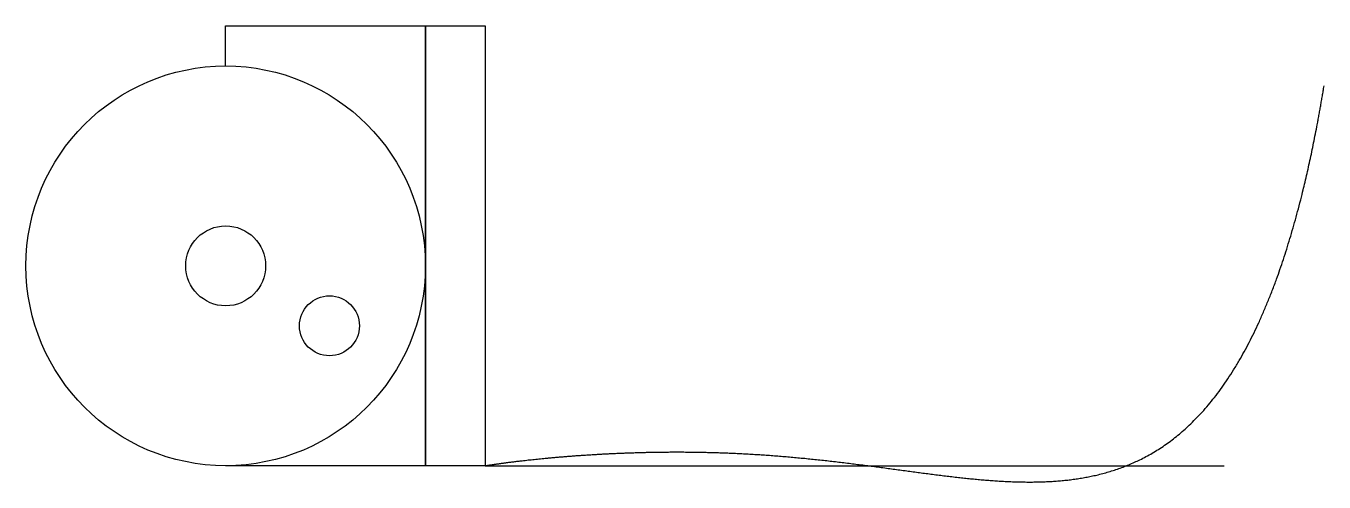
# Model space of a CAD drawing. Header units: millimetres. Extents: x -5 to 27.5, y -5.4 to 6.
import ezdxf

# ---------------------------------------------------------------- set-up
doc = ezdxf.new("R2010")
doc.units = ezdxf.units.MM
doc.layers.get('0').update_dxf_attribs({"linetype": 'CONTINUOUS'})

msp = doc.modelspace()

# ---------------------------------------------------------------- linework, layer by layer
for p, q in [((0, 6), (5, 6)), ((0, 5), (0, 6)), ((5, 6), (5, -5)), ((5, 6), (6.5, 6)), ((5, -5), (5, 6)), ((6.5, 6), (6.5, -5)), ((5, -5), (0, -5)), ((6.5, -5), (5, -5)), ((6.5, -5), (25, -5))]:
    msp.add_line(p, q)
for centre, radius in [((0, 0), 5), ((0, 0), 1), ((2.598, -1.5), 0.75)]:
    msp.add_circle(centre, radius)
msp.add_open_spline([(6.5, -5), (6.644, -4.977), (6.942, -4.932), (7.419, -4.87), (8.113, -4.796), (9.08, -4.721), (10.144, -4.668), (11.299, -4.645), (12.534, -4.667), (13.834, -4.743), (15.179, -4.877), (16.55, -5.058), (17.922, -5.252), (19.271, -5.404), (20.573, -5.444), (21.806, -5.301), (22.951, -4.908), (23.995, -4.213), (24.929, -3.187), (25.749, -1.814), (26.456, -0.089), (26.93, 1.573), (27.234, 2.976), (27.415, 3.98), (27.5, 4.5)], degree=5)

doc.saveas('drawing.dxf')
